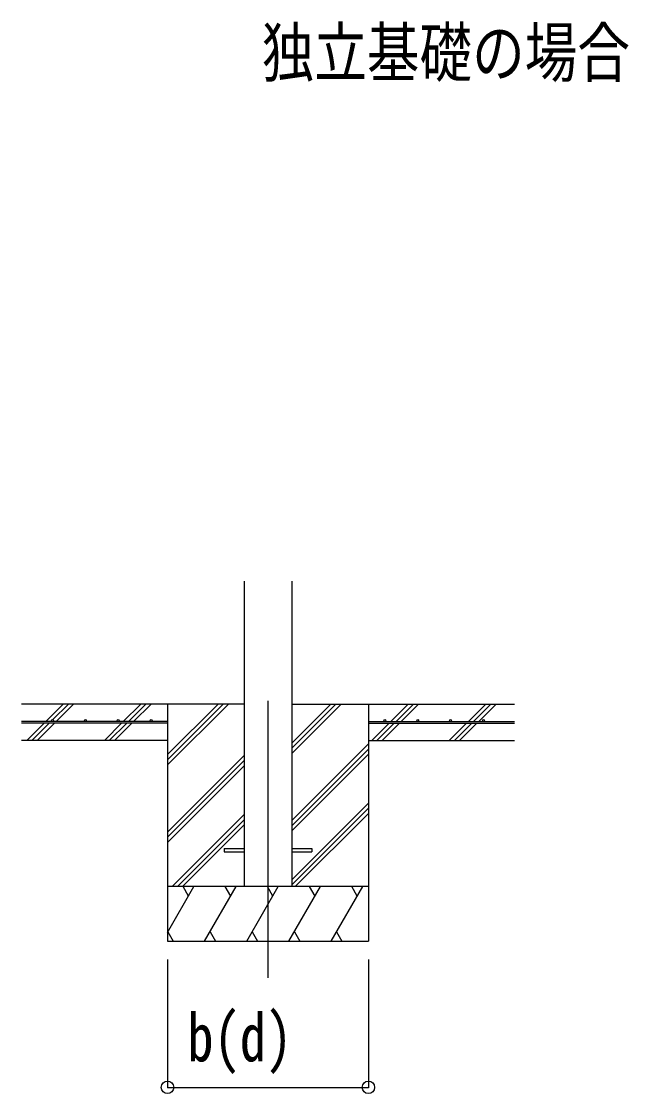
# Model space of a CAD drawing. Units: millimetres, scale not verified. Extents: x -16820 to 16820, y -11880 to 11880.
# Drawn here: x -10781 to -9118, y -6451 to -3514 of the extents above; entities that cross this region are included whole.
import ezdxf
from ezdxf.enums import TextEntityAlignment as Align

# ---------------------------------------------------------------- set-up
doc = ezdxf.new("R2010")
doc.units = ezdxf.units.MM
doc.header["$LTSCALE"] = 50
for name, color, linetype in [('0-2_USER1', 3, 'Continuous'), ('0-3_YKK_12', 2, 'Continuous'), ('0-4_YKK_13', 4, 'Continuous'), ('0-5_YKK_A1', 4, 'Continuous'), ('0-6_YKK_D', 6, 'Continuous')]:
    doc.layers.add(name, color=color, linetype=linetype)
doc.styles.add('ＭＳ ゴシック', font='')
doc.styles.get('ＭＳ ゴシック').set_extended_font_data('MS Gothic')

msp = doc.modelspace()

# ---------------------------------------------------------------- linework, layer by layer
at = {"layer": '0-3_YKK_12'}
msp.add_line((-10105.53, -5374.79), (-10105.53, -6134), dxfattribs=at)
at = {"layer": '0-4_YKK_13'}
for p, q in [((-10225.33, -5779.5), (-10225.33, -5788.5)), ((-10225.33, -5779.5), (-10170.53, -5779.5)), ((-10040.53, -5779.5), (-9985.73, -5779.5)), ((-9985.73, -5779.5), (-9985.73, -5788.5)), ((-10225.33, -5788.5), (-10170.53, -5788.5)), ((-10040.53, -5788.5), (-9985.73, -5788.5))]:
    msp.add_line(p, q, dxfattribs=at)
at = {"layer": '0-5_YKK_A1'}
for p, q in [((-10170.53, -5047.65), (-10170.53, -5884)), ((-10040.53, -5047.65), (-10040.53, -5884)), ((-10170.53, -5384), (-10780.53, -5384)), ((-10713.7, -5431.5), (-10666.2, -5384)), ((-10694.7, -5426.64), (-10652.06, -5384)), ((-10685.41, -5431.5), (-10637.91, -5384)), ((-10501.57, -5431.5), (-10454.07, -5384)), ((-10487.42, -5431.5), (-10439.92, -5384)), ((-10473.28, -5431.5), (-10425.78, -5384)), ((-10380.53, -5384), (-10380.53, -6034)), ((-10380.53, -5550.88), (-10213.65, -5384)), ((-10380.53, -5536.74), (-10227.79, -5384)), ((-10380.53, -5522.6), (-10241.93, -5384)), ((-10040.53, -5519.25), (-9905.28, -5384)), ((-10040.53, -5505.11), (-9919.42, -5384)), ((-10040.53, -5490.96), (-9933.57, -5384)), ((-10040.53, -5384), (-9430.53, -5384)), ((-9830.53, -5384), (-9830.53, -6034)), ((-9768.93, -5431.5), (-9721.43, -5384)), ((-9754.79, -5431.5), (-9707.29, -5384)), ((-9740.65, -5431.5), (-9693.15, -5384)), ((-9556.8, -5431.5), (-9509.3, -5384)), ((-9542.66, -5431.5), (-9495.16, -5384)), ((-9528.52, -5431.5), (-9481.02, -5384)), ((-10380.53, -5431.5), (-10780.53, -5431.5)), ((-10699.56, -5431.5), (-10697.89, -5429.83)), ((-10380.53, -5431.5), (-10380.53, -5436.5)), ((-9830.53, -5431.5), (-9430.53, -5431.5)), ((-9830.53, -5431.5), (-9830.53, -5436.5)), ((-10380.53, -5436.5), (-10780.53, -5436.5)), ((-10766.2, -5484), (-10718.7, -5436.5)), ((-10752.06, -5484), (-10704.56, -5436.5)), ((-10737.92, -5484), (-10690.41, -5436.5)), ((-10552.66, -5482.6), (-10506.57, -5436.5)), ((-10539.93, -5484), (-10492.43, -5436.5)), ((-10525.78, -5484), (-10478.28, -5436.5)), ((-9830.53, -5436.5), (-9430.53, -5436.5)), ((-9821.44, -5484), (-9773.94, -5436.5)), ((-9807.29, -5484), (-9759.79, -5436.5)), ((-9793.15, -5484), (-9745.65, -5436.5)), ((-9609.3, -5484), (-9561.8, -5436.5)), ((-9595.16, -5484), (-9547.66, -5436.5)), ((-9581.02, -5484), (-9533.52, -5436.5)), ((-10380.53, -5484), (-10780.53, -5484)), ((-9830.53, -5484), (-9430.53, -5484)), ((-10040.53, -5703.09), (-9830.53, -5493.1)), ((-10040.53, -5717.24), (-9830.53, -5507.24)), ((-10040.53, -5731.38), (-9830.53, -5521.38)), ((-10380.53, -5734.73), (-10170.53, -5524.73)), ((-10380.53, -5748.87), (-10170.53, -5538.87)), ((-10380.53, -5763.01), (-10170.53, -5553.01)), ((-10040.53, -5865.22), (-9830.53, -5655.23)), ((-10367.67, -5884), (-10170.53, -5686.86)), ((-10040.53, -5879.37), (-9830.53, -5669.37)), ((-10031.02, -5884), (-9830.53, -5683.51)), ((-10353.53, -5884), (-10170.53, -5701)), ((-10339.39, -5884), (-10170.53, -5715.14)), ((-9830.53, -5884), (-10380.53, -5884)), ((-10380.53, -6009.45), (-10308.1, -5884)), ((-10323.1, -5909.98), (-10338.11, -5884)), ((-10279.24, -6034), (-10192.63, -5884)), ((-10207.63, -5909.98), (-10222.63, -5884)), ((-10163.77, -6034), (-10077.16, -5884)), ((-10092.16, -5909.98), (-10107.17, -5884)), ((-10048.3, -6034), (-9961.69, -5884)), ((-9976.69, -5909.98), (-9991.69, -5884)), ((-9932.83, -6034), (-9846.22, -5884)), ((-9861.22, -5909.98), (-9876.22, -5884)), ((-10379.71, -6008.02), (-10364.71, -6034)), ((-10264.24, -6008.02), (-10249.24, -6034)), ((-10148.77, -6008.02), (-10133.77, -6034)), ((-10033.3, -6008.02), (-10018.3, -6034)), ((-9917.83, -6008.02), (-9902.83, -6034)), ((-10380.53, -6034), (-9830.53, -6034))]:
    msp.add_line(p, q, dxfattribs=at)
for centre in [(-10695.53, -5429), (-10605.53, -5429), (-10515.53, -5429), (-10425.53, -5429), (-9785.53, -5429), (-9695.53, -5429), (-9605.53, -5429), (-9515.53, -5429)]:
    msp.add_circle(centre, 2.5, dxfattribs=at)
at = {"layer": '0-6_YKK_D'}
for p, q in [((-10380.53, -6084), (-10380.53, -6435)), ((-9830.53, -6084), (-9830.53, -6435)), ((-10380.53, -6434), (-9830.53, -6434))]:
    msp.add_line(p, q, dxfattribs=at)
for centre in [(-10380.53, -6434), (-9830.53, -6434)]:
    msp.add_circle(centre, 17, dxfattribs=at)

# ---------------------------------------------------------------- texts
at = {"layer": '0-2_USER1', "style": 'ＭＳ ゴシック', "width": 0.8}
msp.add_text('独立基礎の場合', height=132, dxfattribs=at).set_placement((-10122.74, -3704.92), align=Align.BOTTOM_LEFT)
at = {"layer": '0-6_YKK_D', "style": 'ＭＳ ゴシック', "width": 0.8}
msp.add_text('b(d)', height=132, dxfattribs=at).set_placement((-10326.33, -6402), align=Align.BOTTOM_LEFT)

doc.saveas('drawing.dxf')
